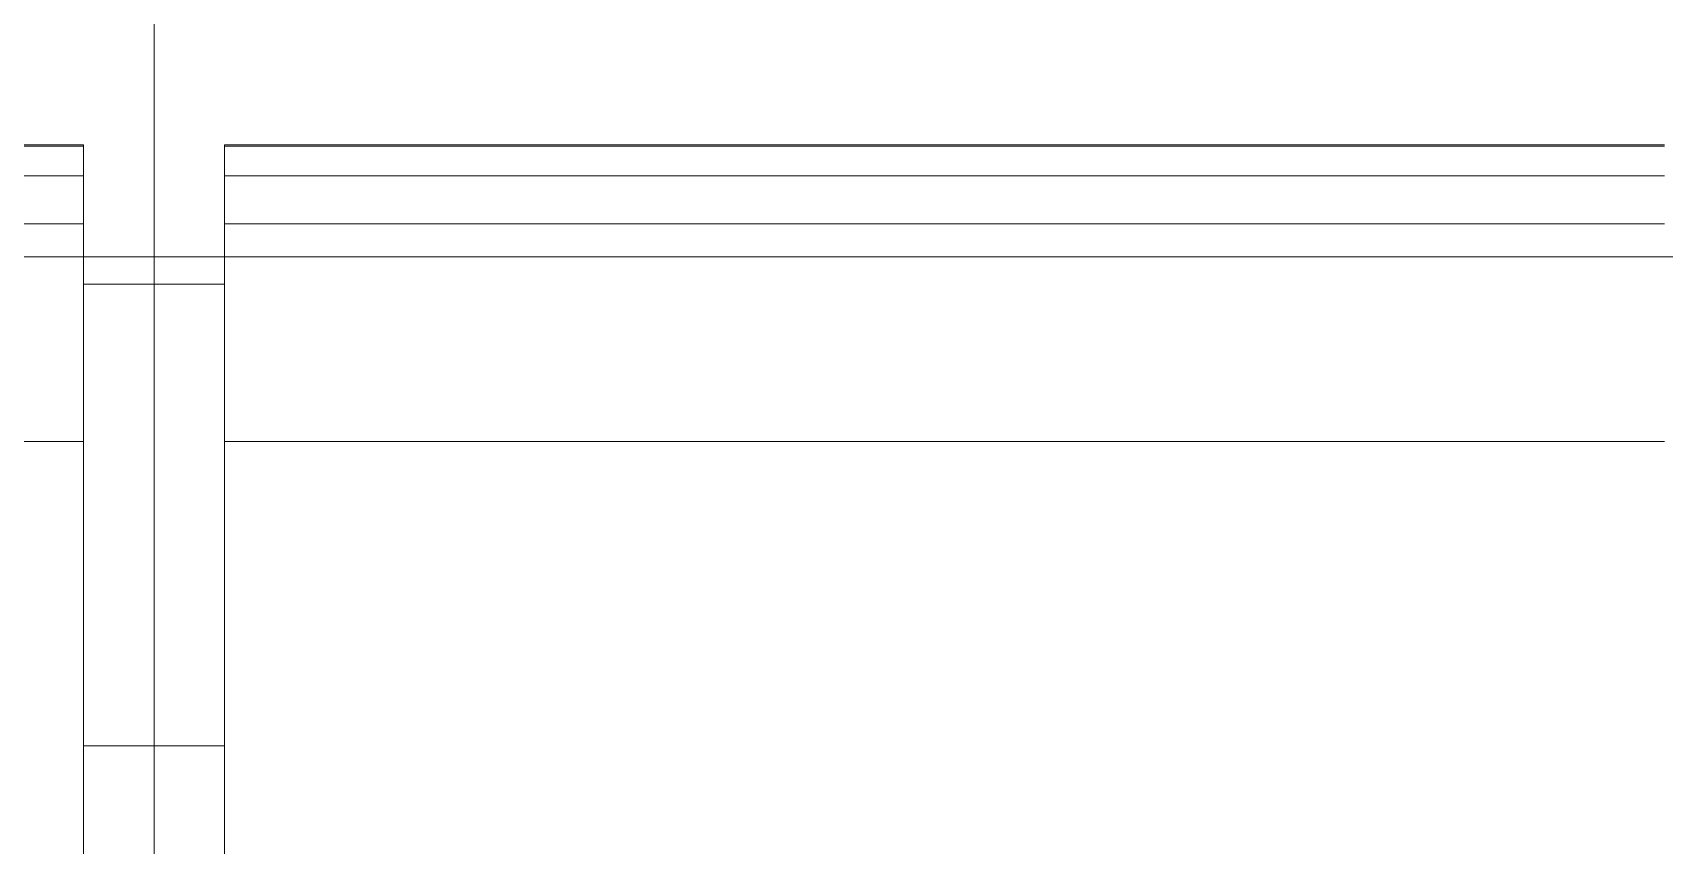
# Model space of a CAD drawing. Header units: millimetres. Extents: x -46169 to 237885, y -84465 to 18123.
# Drawn here: x 223648 to 224216, y -80488 to -80205 of the extents above; entities that cross this region are included whole.
import ezdxf

# ---------------------------------------------------------------- set-up
doc = ezdxf.new("R2010")
doc.units = ezdxf.units.MM
doc.header["$MEASUREMENT"] = 0
doc.linetypes.add('Wipeout_Contour', pattern=[1000, 0, -1000])
doc.layers.add('0_Pen_No__85', color=8, linetype='Continuous', lineweight=20)
doc.layers.add('New_A-35-M_FFE_Fixed_Pen_No__1', color=7, linetype='Continuous', lineweight=13)
doc.layers.add('New_A-25-M_Wall_Ext', color=7, linetype='Continuous')
doc.layers.add('New_A-35-M_FFE_Fixed', color=7, linetype='Continuous')

# ---------------------------------------------------------------- blocks, each defined once
blk = doc.blocks.new('Section Elem_264_4', base_point=(208268.76, -84332.61))
at = {"color": 254, "linetype": 'Wipeout_Contour', "lineweight": 0, "ltscale": 1424156.859627192}
blk.add_wipeout([(221798.42, -78182.61), (221798.42, -80282.61), (222310.44, -80282.61), (222310.44, -79726.43), (226938.41, -79726.43), (226938.41, -78182.61)], dxfattribs=at).dxf.layer = 'New_A-25-M_Wall_Ext'
blk = doc.blocks.new('Section Elem_283_4', base_point=(208268.76, -84332.61))
at = {"color": 254, "linetype": 'Wipeout_Contour', "lineweight": 0, "ltscale": 949492.571984}
blk.add_wipeout([(223140.44, -80189.27), (223140.44, -80204.54), (223690.44, -80204.54), (223690.44, -80189.27)], dxfattribs=at).dxf.layer = 'New_A-35-M_FFE_Fixed'
at = {"color": 254, "linetype": 'Wipeout_Contour', "lineweight": 0, "ltscale": 949556.043293}
blk.add_wipeout([(223665.94, -80243.61), (223164.94, -80243.61), (223164.94, -80244.13), (223665.94, -80244.13)], dxfattribs=at).dxf.layer = 'New_A-35-M_FFE_Fixed'
at = {"color": 254, "linetype": 'Wipeout_Contour', "lineweight": 0, "ltscale": 949571.007356}
blk.add_wipeout([(223665.94, -80254.45), (223164.94, -80254.45), (223164.94, -80255.42), (223665.94, -80255.42)], dxfattribs=at).dxf.layer = 'New_A-35-M_FFE_Fixed'
at = {"color": 254, "linetype": 'Wipeout_Contour', "lineweight": 0, "ltscale": 1424755.45269347}
blk.add_wipeout([(223665.94, -80346.96), (223164.94, -80346.96), (223164.94, -80503.33), (223194.94, -80503.33), (223635.94, -80503.33), (223665.94, -80503.33)], dxfattribs=at).dxf.layer = 'New_A-35-M_FFE_Fixed'
at = {"color": 254, "linetype": 'Wipeout_Contour', "lineweight": 0, "ltscale": 949574.766019}
blk.add_wipeout([(223665.94, -80256.82), (223164.94, -80256.82), (223164.94, -80258.61), (223665.94, -80258.61)], dxfattribs=at).dxf.layer = 'New_A-35-M_FFE_Fixed'
at = {"color": 254, "linetype": 'Wipeout_Contour', "lineweight": 0, "ltscale": 949644.175037}
blk.add_wipeout([(223665.94, -80271.08), (223164.94, -80271.08), (223164.94, -80346.96), (223665.94, -80346.96)], dxfattribs=at).dxf.layer = 'New_A-35-M_FFE_Fixed'
at = {"color": 254, "linetype": 'Wipeout_Contour', "lineweight": 0, "ltscale": 950703.871634}
blk.add_wipeout([(223690.44, -80351.09), (223665.94, -80351.09), (223665.94, -80371.46), (223690.44, -80371.46)], dxfattribs=at).dxf.layer = 'New_A-35-M_FFE_Fixed'
at = {"color": 254, "linetype": 'Wipeout_Contour', "lineweight": 0, "ltscale": 950759.247308}
blk.add_wipeout([(223690.44, -80391.97), (223665.94, -80391.97), (223665.94, -80412.46), (223690.44, -80412.46)], dxfattribs=at).dxf.layer = 'New_A-35-M_FFE_Fixed'
at = {"color": 254, "linetype": 'Wipeout_Contour', "lineweight": 0, "ltscale": 950860.586241}
blk.add_wipeout([(223690.44, -80473.58), (223665.94, -80473.58), (223665.94, -80480.58), (223690.44, -80480.58)], dxfattribs=at).dxf.layer = 'New_A-35-M_FFE_Fixed'
at = {"color": 254, "linetype": 'Wipeout_Contour', "lineweight": 0, "ltscale": 949577.415487}
blk.add_wipeout([(223665.94, -80258.61), (223164.94, -80258.61), (223164.94, -80260.74), (223665.94, -80260.74)], dxfattribs=at).dxf.layer = 'New_A-35-M_FFE_Fixed'
at = {"color": 254, "linetype": 'Wipeout_Contour', "lineweight": 0, "ltscale": 949587.383273}
blk.add_wipeout([(223665.94, -80265.7), (223164.94, -80265.7), (223164.94, -80268.38), (223665.94, -80268.38)], dxfattribs=at).dxf.layer = 'New_A-35-M_FFE_Fixed'
at = {"color": 254, "linetype": 'Wipeout_Contour', "lineweight": 0, "ltscale": 950623.316085}
blk.add_wipeout([(223690.44, -80292.11), (223665.94, -80292.11), (223665.94, -80311.28), (223690.44, -80311.28)], dxfattribs=at).dxf.layer = 'New_A-35-M_FFE_Fixed'
at = {"color": 254, "linetype": 'Wipeout_Contour', "lineweight": 0, "ltscale": 950731.515336}
blk.add_wipeout([(223690.44, -80371.46), (223665.94, -80371.46), (223665.94, -80391.97), (223690.44, -80391.97)], dxfattribs=at).dxf.layer = 'New_A-35-M_FFE_Fixed'
at = {"color": 254, "linetype": 'Wipeout_Contour', "lineweight": 0, "ltscale": 950851.138252}
blk.add_wipeout([(223690.44, -80466.62), (223665.94, -80466.62), (223665.94, -80473.58), (223690.44, -80473.58)], dxfattribs=at).dxf.layer = 'New_A-35-M_FFE_Fixed'
at = {"color": 254, "linetype": 'Wipeout_Contour', "lineweight": 0, "ltscale": 950870.073641}
blk.add_wipeout([(223690.44, -80480.58), (223665.94, -80480.58), (223665.94, -80487.59), (223690.44, -80487.59)], dxfattribs=at).dxf.layer = 'New_A-35-M_FFE_Fixed'
at = {"color": 254, "linetype": 'Wipeout_Contour', "lineweight": 0, "ltscale": 949572.606644}
blk.add_wipeout([(223665.94, -80255.42), (223164.94, -80255.42), (223164.94, -80256.82), (223665.94, -80256.82)], dxfattribs=at).dxf.layer = 'New_A-35-M_FFE_Fixed'
at = {"color": 254, "linetype": 'Wipeout_Contour', "lineweight": 0, "ltscale": 949580.469166}
blk.add_wipeout([(223665.94, -80260.74), (223164.94, -80260.74), (223164.94, -80263.13), (223665.94, -80263.13)], dxfattribs=at).dxf.layer = 'New_A-35-M_FFE_Fixed'
at = {"color": 254, "linetype": 'Wipeout_Contour', "lineweight": 0, "ltscale": 949591.019535}
blk.add_wipeout([(223665.94, -80268.38), (223164.94, -80268.38), (223164.94, -80271.08), (223665.94, -80271.08)], dxfattribs=at).dxf.layer = 'New_A-35-M_FFE_Fixed'
at = {"color": 254, "linetype": 'Wipeout_Contour', "lineweight": 0, "ltscale": 950649.589872}
blk.add_wipeout([(223690.44, -80311.28), (223665.94, -80311.28), (223665.94, -80330.99), (223690.44, -80330.99)], dxfattribs=at).dxf.layer = 'New_A-35-M_FFE_Fixed'
at = {"color": 254, "linetype": 'Wipeout_Contour', "lineweight": 0, "ltscale": 950841.750255}
blk.add_wipeout([(223690.44, -80459.71), (223665.94, -80459.71), (223665.94, -80466.62), (223690.44, -80466.62)], dxfattribs=at).dxf.layer = 'New_A-35-M_FFE_Fixed'
at = {"color": 254, "linetype": 'Wipeout_Contour', "lineweight": 0, "ltscale": 949563.376006}
blk.add_wipeout([(223164.94, -80244.13), (223164.94, -80254.45), (223665.94, -80254.45), (223665.94, -80244.13)], dxfattribs=at).dxf.layer = 'New_A-35-M_FFE_Fixed'
at = {"color": 254, "linetype": 'Wipeout_Contour', "lineweight": 0, "ltscale": 949583.82806}
blk.add_wipeout([(223665.94, -80263.13), (223164.94, -80263.13), (223164.94, -80265.7), (223665.94, -80265.7)], dxfattribs=at).dxf.layer = 'New_A-35-M_FFE_Fixed'
at = {"color": 254, "linetype": 'Wipeout_Contour', "lineweight": 0, "ltscale": 1188336.668489387}
blk.add_wipeout([(223665.94, -80330.99), (223665.94, -80346.96), (223665.94, -80351.09), (223690.44, -80351.09), (223690.44, -80330.99)], dxfattribs=at).dxf.layer = 'New_A-35-M_FFE_Fixed'
at = {"color": 254, "linetype": 'Wipeout_Contour', "lineweight": 0, "ltscale": 950832.442698}
blk.add_wipeout([(223690.44, -80452.87), (223665.94, -80452.87), (223665.94, -80459.71), (223690.44, -80459.71)], dxfattribs=at).dxf.layer = 'New_A-35-M_FFE_Fixed'
at = {"layer": 'New_A-35-M_FFE_Fixed_Pen_No__1', "linetype": 'Continuous'}
blk.add_line((223164.94, -80346.96), (223665.94, -80346.96), dxfattribs=at)
at = {"color": 254, "linetype": 'Wipeout_Contour', "lineweight": 0, "ltscale": 1188189.874703775}
blk.add_wipeout([(223665.94, -80250.9), (223665.94, -80263.87), (223690.44, -80263.87), (223690.44, -80249.35), (223665.94, -80249.35)], dxfattribs=at).dxf.layer = 'New_A-35-M_FFE_Fixed'
at = {"color": 254, "linetype": 'Wipeout_Contour', "lineweight": 0, "ltscale": 950814.230884}
blk.add_wipeout([(223690.44, -80432.81), (223665.94, -80432.81), (223665.94, -80452.87), (223690.44, -80452.87)], dxfattribs=at).dxf.layer = 'New_A-35-M_FFE_Fixed'
at = {"layer": 'New_A-35-M_FFE_Fixed_Pen_No__1', "linetype": 'Continuous'}
for p, q in [((223164.94, -80254.45), (223665.94, -80254.45)), ((223665.94, -80255.42), (223665.94, -80254.45)), ((223665.94, -80256.82), (223665.94, -80255.42)), ((223665.94, -80258.61), (223665.94, -80256.82)), ((223665.94, -80260.74), (223665.94, -80258.61)), ((223665.94, -80452.87), (223690.44, -80452.87))]:
    blk.add_line(p, q, dxfattribs=at)
at = {"color": 254, "linetype": 'Wipeout_Contour', "lineweight": 0, "ltscale": 1899113.490892481}
blk.add_wipeout([(223690.44, -80234.61), (223140.44, -80234.61), (223140.44, -80249.35), (223164.94, -80249.35), (223164.94, -80243.61), (223665.94, -80243.61), (223665.94, -80249.35), (223690.44, -80249.35)], dxfattribs=at).dxf.layer = 'New_A-35-M_FFE_Fixed'
at = {"color": 254, "linetype": 'Wipeout_Contour', "lineweight": 0, "ltscale": 1188214.32072542}
blk.add_wipeout([(223665.94, -80263.87), (223665.94, -80265.7), (223665.94, -80278.13), (223690.44, -80278.13), (223690.44, -80263.87)], dxfattribs=at).dxf.layer = 'New_A-35-M_FFE_Fixed'
at = {"color": 254, "linetype": 'Wipeout_Contour', "lineweight": 0, "ltscale": 950786.88112}
blk.add_wipeout([(223690.44, -80412.46), (223665.94, -80412.46), (223665.94, -80432.81), (223690.44, -80432.81)], dxfattribs=at).dxf.layer = 'New_A-35-M_FFE_Fixed'
at = {"layer": 'New_A-35-M_FFE_Fixed_Pen_No__1', "linetype": 'Continuous'}
for p, q in [((223164.94, -80243.61), (223665.94, -80243.61)), ((223164.94, -80244.13), (223665.94, -80244.13)), ((223665.94, -80244.13), (223665.94, -80243.61)), ((223665.94, -80254.45), (223665.94, -80244.13)), ((223665.94, -80263.13), (223665.94, -80260.74)), ((223665.94, -80265.7), (223665.94, -80263.13)), ((223665.94, -80268.38), (223665.94, -80265.7)), ((223665.94, -80271.08), (223665.94, -80268.38)), ((223164.94, -80271.08), (223665.94, -80271.08)), ((223665.94, -80503.33), (223665.94, -80346.96))]:
    blk.add_line(p, q, dxfattribs=at)
at = {"color": 254, "linetype": 'Wipeout_Contour', "lineweight": 0, "ltscale": 949533.433147}
blk.add_wipeout([(223690.44, -80234.61), (223690.44, -80219.66), (223140.44, -80219.66), (223140.44, -80234.61)], dxfattribs=at).dxf.layer = 'New_A-35-M_FFE_Fixed'
at = {"color": 254, "linetype": 'Wipeout_Contour', "lineweight": 0, "ltscale": 950600.915376}
blk.add_wipeout([(223665.94, -80292.11), (223690.44, -80292.11), (223690.44, -80278.13), (223665.94, -80278.13)], dxfattribs=at).dxf.layer = 'New_A-35-M_FFE_Fixed'
at = {"layer": 'New_A-35-M_FFE_Fixed_Pen_No__1', "linetype": 'Continuous'}
for p, q in [((223665.94, -80346.96), (223665.94, -80271.08)), ((223665.94, -80292.11), (223690.44, -80292.11))]:
    blk.add_line(p, q, dxfattribs=at)
at = {"color": 254, "linetype": 'Wipeout_Contour', "lineweight": 0, "ltscale": 949513.110048}
blk.add_wipeout([(223140.44, -80219.66), (223690.44, -80219.66), (223690.44, -80204.54), (223140.44, -80204.54)], dxfattribs=at).dxf.layer = 'New_A-35-M_FFE_Fixed'
blk = doc.blocks.new('Section Elem_285_4', base_point=(208268.76, -84332.61))
at = {"color": 254, "linetype": 'Wipeout_Contour', "lineweight": 0, "ltscale": 951626.833874}
blk.add_wipeout([(223714.94, -80243.61), (223714.94, -80244.13), (224215.94, -80244.13), (224215.94, -80243.61)], dxfattribs=at).dxf.layer = 'New_A-35-M_FFE_Fixed'
at = {"color": 254, "linetype": 'Wipeout_Contour', "lineweight": 0, "ltscale": 951641.765416}
blk.add_wipeout([(223714.94, -80254.45), (223714.94, -80255.42), (224215.94, -80255.42), (224215.94, -80254.45)], dxfattribs=at).dxf.layer = 'New_A-35-M_FFE_Fixed'
at = {"color": 254, "linetype": 'Wipeout_Contour', "lineweight": 0, "ltscale": 951871.694022}
blk.add_wipeout([(223714.94, -80346.96), (223714.94, -80503.33), (224215.94, -80503.33), (224215.94, -80346.96)], dxfattribs=at).dxf.layer = 'New_A-35-M_FFE_Fixed'
at = {"color": 254, "linetype": 'Wipeout_Contour', "lineweight": 0, "ltscale": 951645.515857}
blk.add_wipeout([(223714.94, -80256.82), (223714.94, -80258.61), (224215.94, -80258.61), (224215.94, -80256.82)], dxfattribs=at).dxf.layer = 'New_A-35-M_FFE_Fixed'
at = {"color": 254, "linetype": 'Wipeout_Contour', "lineweight": 0, "ltscale": 951714.773868}
blk.add_wipeout([(223714.94, -80271.08), (223714.94, -80346.96), (224215.94, -80346.96), (224215.94, -80271.08)], dxfattribs=at).dxf.layer = 'New_A-35-M_FFE_Fixed'
at = {"color": 254, "linetype": 'Wipeout_Contour', "lineweight": 0, "ltscale": 950796.100798}
blk.add_wipeout([(223690.44, -80371.46), (223714.94, -80371.46), (223714.94, -80351.09), (223690.44, -80351.09)], dxfattribs=at).dxf.layer = 'New_A-35-M_FFE_Fixed'
at = {"color": 254, "linetype": 'Wipeout_Contour', "lineweight": 0, "ltscale": 950851.471099}
blk.add_wipeout([(223714.94, -80391.97), (223690.44, -80391.97), (223690.44, -80412.46), (223714.94, -80412.46)], dxfattribs=at).dxf.layer = 'New_A-35-M_FFE_Fixed'
at = {"color": 254, "linetype": 'Wipeout_Contour', "lineweight": 0, "ltscale": 950952.800206}
blk.add_wipeout([(223690.44, -80480.58), (223714.94, -80480.58), (223714.94, -80473.58), (223690.44, -80473.58)], dxfattribs=at).dxf.layer = 'New_A-35-M_FFE_Fixed'
at = {"color": 254, "linetype": 'Wipeout_Contour', "lineweight": 0, "ltscale": 951648.159576}
blk.add_wipeout([(223714.94, -80258.61), (223714.94, -80260.74), (224215.94, -80260.74), (224215.94, -80258.61)], dxfattribs=at).dxf.layer = 'New_A-35-M_FFE_Fixed'
at = {"color": 254, "linetype": 'Wipeout_Contour', "lineweight": 0, "ltscale": 951658.105659}
blk.add_wipeout([(223714.94, -80265.7), (223714.94, -80268.38), (224215.94, -80268.38), (224215.94, -80265.7)], dxfattribs=at).dxf.layer = 'New_A-35-M_FFE_Fixed'
at = {"color": 254, "linetype": 'Wipeout_Contour', "lineweight": 0, "ltscale": 950715.55307}
blk.add_wipeout([(223690.44, -80292.11), (223690.44, -80311.28), (223714.94, -80311.28), (223714.94, -80292.11)], dxfattribs=at).dxf.layer = 'New_A-35-M_FFE_Fixed'
at = {"color": 254, "linetype": 'Wipeout_Contour', "lineweight": 0, "ltscale": 950823.741823}
blk.add_wipeout([(223690.44, -80371.46), (223690.44, -80391.97), (223714.94, -80391.97), (223714.94, -80371.46)], dxfattribs=at).dxf.layer = 'New_A-35-M_FFE_Fixed'
at = {"color": 254, "linetype": 'Wipeout_Contour', "lineweight": 0, "ltscale": 950943.353135}
blk.add_wipeout([(223690.44, -80473.58), (223714.94, -80473.58), (223714.94, -80466.62), (223690.44, -80466.62)], dxfattribs=at).dxf.layer = 'New_A-35-M_FFE_Fixed'
at = {"color": 254, "linetype": 'Wipeout_Contour', "lineweight": 0, "ltscale": 950962.286679}
blk.add_wipeout([(223690.44, -80487.59), (223714.94, -80487.59), (223714.94, -80480.58), (223690.44, -80480.58)], dxfattribs=at).dxf.layer = 'New_A-35-M_FFE_Fixed'
at = {"layer": 'New_A-35-M_FFE_Fixed_Pen_No__1', "linetype": 'Continuous'}
for p, q in [((223690.44, -80391.97), (223690.44, -80371.46)), ((223690.44, -80480.58), (223690.44, -80473.58)), ((223690.44, -80487.59), (223690.44, -80480.58)), ((223690.44, -80494.61), (223690.44, -80487.59))]:
    blk.add_line(p, q, dxfattribs=at)
at = {"color": 254, "linetype": 'Wipeout_Contour', "lineweight": 0, "ltscale": 951643.361198}
blk.add_wipeout([(223714.94, -80255.42), (223714.94, -80256.82), (224215.94, -80256.82), (224215.94, -80255.42)], dxfattribs=at).dxf.layer = 'New_A-35-M_FFE_Fixed'
at = {"color": 254, "linetype": 'Wipeout_Contour', "lineweight": 0, "ltscale": 951651.206591}
blk.add_wipeout([(223714.94, -80260.74), (223714.94, -80263.13), (224215.94, -80263.13), (224215.94, -80260.74)], dxfattribs=at).dxf.layer = 'New_A-35-M_FFE_Fixed'
at = {"color": 254, "linetype": 'Wipeout_Contour', "lineweight": 0, "ltscale": 951661.734044}
blk.add_wipeout([(223714.94, -80268.38), (223714.94, -80271.08), (224215.94, -80271.08), (224215.94, -80268.38)], dxfattribs=at).dxf.layer = 'New_A-35-M_FFE_Fixed'
at = {"color": 254, "linetype": 'Wipeout_Contour', "lineweight": 0, "ltscale": 950741.824297}
blk.add_wipeout([(223714.94, -80311.28), (223690.44, -80311.28), (223690.44, -80330.99), (223714.94, -80330.99)], dxfattribs=at).dxf.layer = 'New_A-35-M_FFE_Fixed'
at = {"color": 254, "linetype": 'Wipeout_Contour', "lineweight": 0, "ltscale": 950933.966046}
blk.add_wipeout([(223690.44, -80466.62), (223714.94, -80466.62), (223714.94, -80459.71), (223690.44, -80459.71)], dxfattribs=at).dxf.layer = 'New_A-35-M_FFE_Fixed'
at = {"layer": 'New_A-35-M_FFE_Fixed_Pen_No__1', "linetype": 'Continuous'}
blk.add_line((223690.44, -80473.58), (223690.44, -80466.62), dxfattribs=at)
at = {"color": 254, "linetype": 'Wipeout_Contour', "lineweight": 0, "ltscale": 951634.150663}
blk.add_wipeout([(223714.94, -80244.13), (223714.94, -80254.45), (224215.94, -80254.45), (224215.94, -80244.13)], dxfattribs=at).dxf.layer = 'New_A-35-M_FFE_Fixed'
at = {"color": 254, "linetype": 'Wipeout_Contour', "lineweight": 0, "ltscale": 951654.558193}
blk.add_wipeout([(223714.94, -80263.13), (223714.94, -80265.7), (224215.94, -80265.7), (224215.94, -80263.13)], dxfattribs=at).dxf.layer = 'New_A-35-M_FFE_Fixed'
at = {"color": 254, "linetype": 'Wipeout_Contour', "lineweight": 0, "ltscale": 1188474.074618418}
blk.add_wipeout([(223714.94, -80330.99), (223690.44, -80330.99), (223690.44, -80351.09), (223714.94, -80351.09), (223714.94, -80346.96)], dxfattribs=at).dxf.layer = 'New_A-35-M_FFE_Fixed'
at = {"color": 254, "linetype": 'Wipeout_Contour', "lineweight": 0, "ltscale": 950924.659393}
blk.add_wipeout([(223690.44, -80452.87), (223690.44, -80459.71), (223714.94, -80459.71), (223714.94, -80452.87)], dxfattribs=at).dxf.layer = 'New_A-35-M_FFE_Fixed'
at = {"layer": 'New_A-35-M_FFE_Fixed_Pen_No__1', "linetype": 'Continuous'}
for p, q in [((223690.44, -80330.99), (223690.44, -80311.28)), ((223690.44, -80351.09), (223690.44, -80330.99)), ((224215.94, -80346.96), (223714.94, -80346.96)), ((223690.44, -80371.46), (223690.44, -80351.09)), ((223690.44, -80466.62), (223690.44, -80459.71))]:
    blk.add_line(p, q, dxfattribs=at)
at = {"color": 254, "linetype": 'Wipeout_Contour', "lineweight": 0, "ltscale": 1188327.29813502}
blk.add_wipeout([(223690.44, -80249.35), (223690.44, -80263.87), (223714.94, -80263.87), (223714.94, -80250.9), (223714.94, -80249.35)], dxfattribs=at).dxf.layer = 'New_A-35-M_FFE_Fixed'
at = {"color": 254, "linetype": 'Wipeout_Contour', "lineweight": 0, "ltscale": 950906.449341}
blk.add_wipeout([(223690.44, -80432.81), (223690.44, -80452.87), (223714.94, -80452.87), (223714.94, -80432.81)], dxfattribs=at).dxf.layer = 'New_A-35-M_FFE_Fixed'
at = {"layer": 'New_A-35-M_FFE_Fixed_Pen_No__1', "linetype": 'Continuous'}
for p, q in [((223714.94, -80255.42), (223714.94, -80254.45)), ((224215.94, -80254.45), (223714.94, -80254.45)), ((223714.94, -80256.82), (223714.94, -80255.42)), ((223714.94, -80258.61), (223714.94, -80256.82)), ((223714.94, -80260.74), (223714.94, -80258.61)), ((223714.94, -80452.87), (223690.44, -80452.87)), ((223690.44, -80459.71), (223690.44, -80452.87))]:
    blk.add_line(p, q, dxfattribs=at)
at = {"color": 254, "linetype": 'Wipeout_Contour', "lineweight": 0, "ltscale": 1903255.06893813}
blk.add_wipeout([(223690.44, -80234.61), (223690.44, -80249.35), (223714.94, -80249.35), (223714.94, -80243.61), (224215.94, -80243.61), (224215.94, -80249.35), (224240.44, -80249.35), (224240.44, -80234.61)], dxfattribs=at).dxf.layer = 'New_A-35-M_FFE_Fixed'
at = {"color": 254, "linetype": 'Wipeout_Contour', "lineweight": 0, "ltscale": 1188351.741314761}
blk.add_wipeout([(223690.44, -80263.87), (223690.44, -80278.13), (223714.94, -80278.13), (223714.94, -80265.7), (223714.94, -80263.87)], dxfattribs=at).dxf.layer = 'New_A-35-M_FFE_Fixed'
at = {"color": 254, "linetype": 'Wipeout_Contour', "lineweight": 0, "ltscale": 950879.10223}
blk.add_wipeout([(223690.44, -80412.46), (223690.44, -80432.81), (223714.94, -80432.81), (223714.94, -80412.46)], dxfattribs=at).dxf.layer = 'New_A-35-M_FFE_Fixed'
at = {"layer": 'New_A-35-M_FFE_Fixed_Pen_No__1', "linetype": 'Continuous'}
for p, q in [((223714.94, -80244.13), (223714.94, -80243.61)), ((224215.94, -80243.61), (223714.94, -80243.61)), ((224215.94, -80244.13), (223714.94, -80244.13)), ((223714.94, -80254.45), (223714.94, -80244.13)), ((223690.44, -80263.87), (223690.44, -80249.35)), ((223714.94, -80263.13), (223714.94, -80260.74)), ((223714.94, -80265.7), (223714.94, -80263.13)), ((223714.94, -80268.38), (223714.94, -80265.7)), ((223714.94, -80271.08), (223714.94, -80268.38)), ((224215.94, -80271.08), (223714.94, -80271.08)), ((223714.94, -80503.33), (223714.94, -80346.96)), ((223690.44, -80412.46), (223690.44, -80391.97)), ((223690.44, -80432.81), (223690.44, -80412.46)), ((223690.44, -80452.87), (223690.44, -80432.81))]:
    blk.add_line(p, q, dxfattribs=at)
at = {"color": 254, "linetype": 'Wipeout_Contour', "lineweight": 0, "ltscale": 951604.272914}
blk.add_wipeout([(223690.44, -80234.61), (224240.44, -80234.61), (224240.44, -80219.66), (223690.44, -80219.66)], dxfattribs=at).dxf.layer = 'New_A-35-M_FFE_Fixed'
at = {"color": 254, "linetype": 'Wipeout_Contour', "lineweight": 0, "ltscale": 950693.154543}
blk.add_wipeout([(223690.44, -80292.11), (223714.94, -80292.11), (223714.94, -80278.13), (223690.44, -80278.13)], dxfattribs=at).dxf.layer = 'New_A-35-M_FFE_Fixed'
at = {"layer": 'New_A-35-M_FFE_Fixed_Pen_No__1', "linetype": 'Continuous'}
for p, q in [((223690.44, -80249.35), (223690.44, -80234.61)), ((223690.44, -80278.13), (223690.44, -80263.87)), ((223714.94, -80346.96), (223714.94, -80271.08)), ((223690.44, -80292.11), (223690.44, -80278.13)), ((223714.94, -80292.11), (223690.44, -80292.11)), ((223690.44, -80311.28), (223690.44, -80292.11))]:
    blk.add_line(p, q, dxfattribs=at)
at = {"color": 254, "linetype": 'Wipeout_Contour', "lineweight": 0, "ltscale": 951583.994043}
blk.add_wipeout([(224240.44, -80204.54), (223690.44, -80204.54), (223690.44, -80219.66), (224240.44, -80219.66)], dxfattribs=at).dxf.layer = 'New_A-35-M_FFE_Fixed'
at = {"layer": 'New_A-35-M_FFE_Fixed_Pen_No__1', "linetype": 'Continuous'}
for p, q in [((223690.44, -80204.54), (223690.44, -80189.27)), ((223690.44, -80219.66), (223690.44, -80204.54)), ((223690.44, -80234.61), (223690.44, -80219.66))]:
    blk.add_line(p, q, dxfattribs=at)
blk = doc.blocks.new('I-07 Lecture Theatre Elevation_STORY_MARKER', base_point=(208268.76, -84332.61))
at = {"layer": '0_Pen_No__85', "linetype": 'Continuous'}
blk.add_line((221407.18, -80282.61), (234222.59, -80282.61), dxfattribs=at)

msp = doc.modelspace()

# ---------------------------------------------------------------- block references
at = {"layer": 'New_A-25-M_Wall_Ext'}
msp.add_blockref('Section Elem_264_4', (208268.76, -84332.61), dxfattribs=at)

# ---------------------------------------------------------------- next in the draw order: block references
at = {"layer": 'New_A-35-M_FFE_Fixed'}
msp.add_blockref('Section Elem_283_4', (208268.76, -84332.61), dxfattribs=at)

# ---------------------------------------------------------------- next in the draw order: block references
msp.add_blockref('Section Elem_285_4', (208268.76, -84332.61), dxfattribs=at)

# ---------------------------------------------------------------- next in the draw order: block references
at = {"linetype": 'Continuous', "lineweight": 0}
msp.add_blockref('I-07 Lecture Theatre Elevation_STORY_MARKER', (208268.76, -84332.61), dxfattribs=at)

doc.saveas('drawing.dxf')
